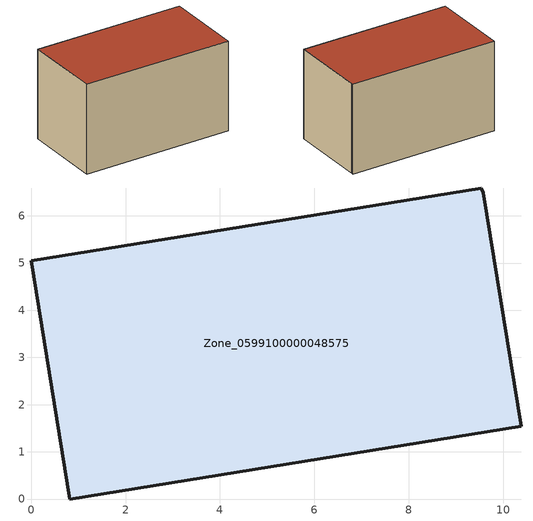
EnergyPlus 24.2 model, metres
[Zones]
Zone_0599100000048575
 floor ground (C_G): 9.54,6.59 9.58,6.49 10.39,1.54 0.82,0 0,5.04 z0
 wall outside (C_F): 0.82,0 10.39,1.54 9.58,6.49 9.54,6.59 0,5.04 0.82,0 z0:5.84
 roof outside (C_R): 0,5.04 0.82,0 10.39,1.54 9.58,6.49 9.54,6.59 z5.84
[BUILDING]
Pand.0599100000048575: North Axis=0; Terrain=City; Loads Convergence Tolerance Value=0.04; Temperature Convergence Tolerance Value=0.4; Solar Distribution=FullExterior; Maximum Number of Warmup Days=25; Minimum Number of Warmup Days=1
[Site:Location]
Rotterdam.The.Hague.AP_ZH_NLD Design_Conditions: Latitude=51.96; Longitude=4.45; Time Zone=1; Elevation=-4.5
[SITE:GROUNDTEMPERATURE:BUILDINGSURFACE]
18, 18, 18, 18, 18, 18, 18, 18, 18, 18, 18, 18
[MATERIAL] Thermal Absorptance=0.9; Solar Absorptance=0.7; Visible Absorptance=0.7
Name | Roughness | Thickness | Conductivity | Density | Specific Heat
G.TI.1992-2005 | MediumSmooth | 0.15 | 0.06 | 540 | 1210
F.TI.1992-2005 | Rough | 0.3 | 0.12 | 1920 | 840
R.TI.1992-2005 | MediumRough | 0.2 | 0.08 | 1500 | 1000
[CONSTRUCTION]
C_G: G.TI.1992-2005
C_F: F.TI.1992-2005
C_R: R.TI.1992-2005
[ZONE]
Zone_0599100000048575: Type=1; Multiplier=1; Ceiling Height=Autocalculate; Volume=Autocalculate; Floor Area=autocalculate; Part of Total Floor Area=Yes
[ZONEINFILTRATION:DESIGNFLOWRATE]
Infil_Zone_0599100000048575: Zone or ZoneList or Space or SpaceList=Zone_0599100000048575; Schedule=AlwaysOn; Design Flow Rate Calculation Method=Flow/Area; Flow Rate per Floor Area=0.0015; Constant Term Coefficient=1; Temperature Term Coefficient=0; Velocity Term Coefficient=0; Velocity Squared Term Coefficient=0
[HVACTEMPLATE:ZONE:IDEALLOADSAIRSYSTEM]
Zone_0599100000048575: Maximum Heating Supply Air Temperature=50; Minimum Cooling Supply Air Temperature=13; Maximum Heating Supply Air Humidity Ratio=0.0156; Minimum Cooling Supply Air Humidity Ratio=0.0077; Heating Limit=NoLimit; Cooling Limit=NoLimit; Dehumidification Control Type=ConstantSensibleHeatRatio; Cooling Sensible Heat Ratio=0.7; Dehumidification Setpoint=60; Humidification Control Type=None; Humidification Setpoint=30; Outdoor Air Method=None; Outdoor Air Flow Rate per Person=0.00944; Outdoor Air Flow Rate per Zone Floor Area=0; Outdoor Air Flow Rate per Zone=0; Demand Controlled Ventilation Type=None; Outdoor Air Economizer Type=NoEconomizer; Heat Recovery Type=None; Sensible Heat Recovery Effectiveness=0.7; Latent Heat Recovery Effectiveness=0.65
[ZONECONTROL:THERMOSTAT]
ThermostatControl_Zone_0599100000048575: Zone or ZoneList=Zone_0599100000048575; Control Type Schedule=DualSetpointControlType; Control 1=Thermostat_Zone_0599100000048575; Temperature Difference Between Cutout And Setpoint=0
[THERMOSTATSETPOINT:DUALSETPOINT]
Thermostat_Zone_0599100000048575: Heating Setpoint Temperature Schedule=HeatingSetpoint_Zone_0599100000048575; Cooling Setpoint Temperature Schedule=CoolingSetpoint_Zone_0599100000048575
[SCHEDULE:COMPACT]
HeatingSetpoint_Zone_0599100000048575: Through: 12/31, For: AllDays, Until: 24:00, 21
CoolingSetpoint_Zone_0599100000048575: Through: 12/31, For: AllDays, Until: 24:00, 24
DualSetpointControlType: Through: 12/31, For: AllDays, Until: 24:00, 4
AlwaysOn: Through: 12/31, For: AllDays, Until: 24:00, 1
